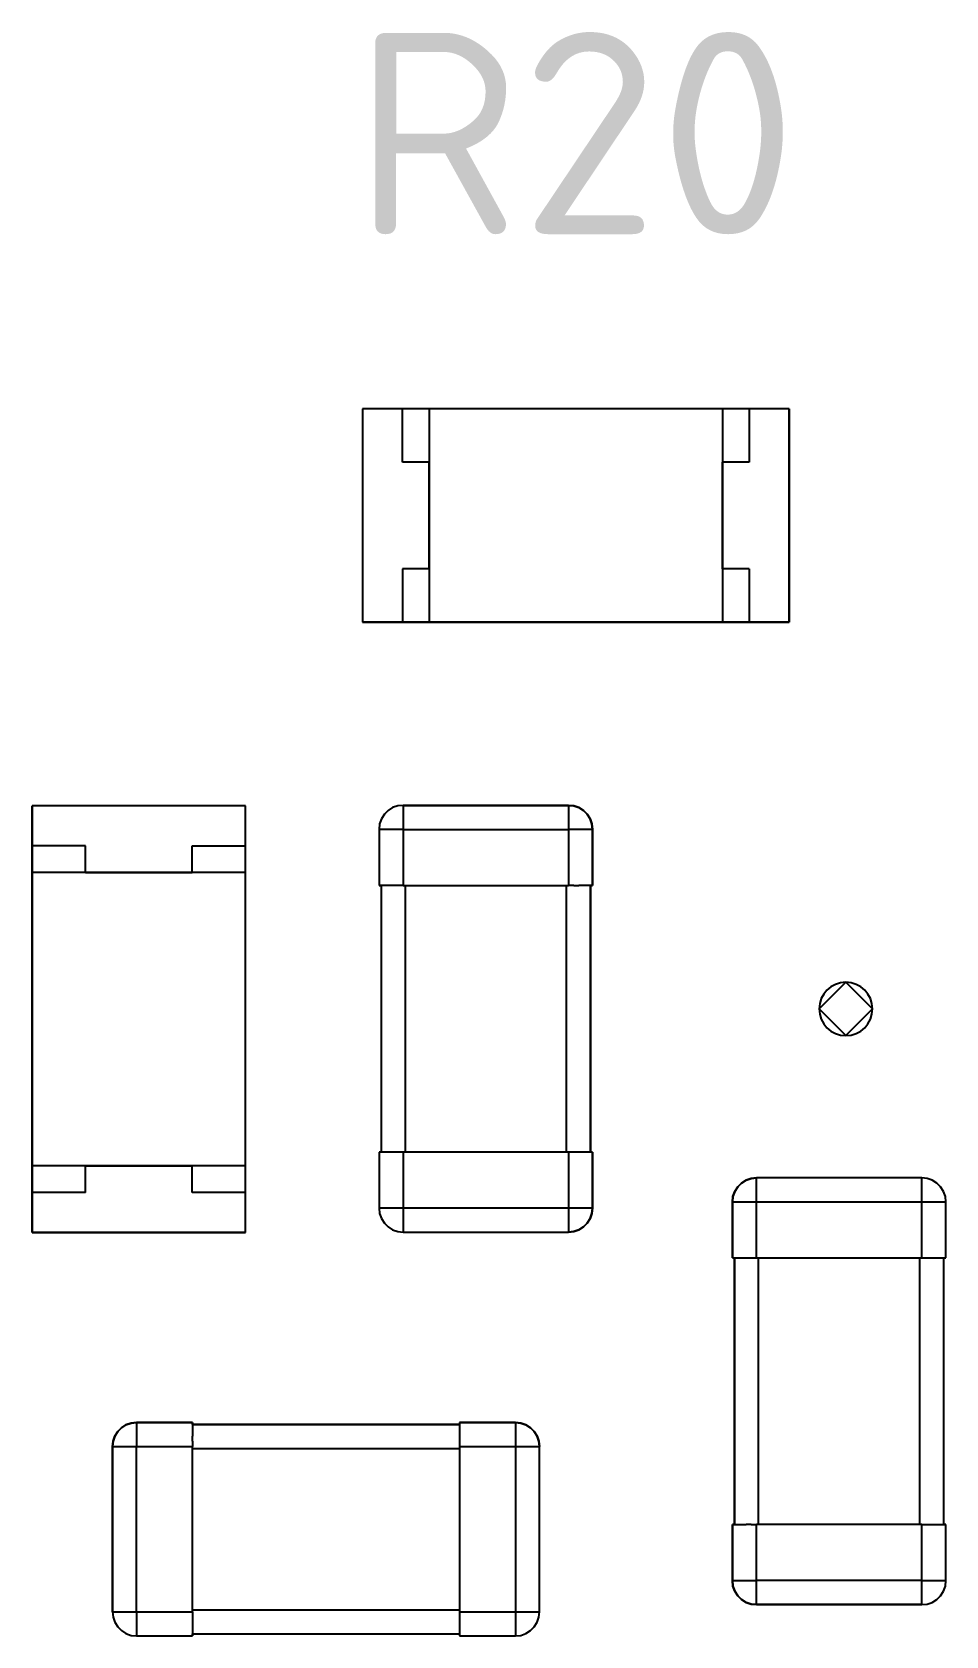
# Model space of a CAD drawing. Header units: inches. Extents: x 5 to 589, y -420 to -5.
# Drawn here: x 414.72 to 421.57, y -118.8 to -106.77 of the extents above; entities that cross this region are included whole.
import ezdxf

# ---------------------------------------------------------------- set-up
doc = ezdxf.new("R2010")
doc.units = ezdxf.units.IN
doc.header["$MEASUREMENT"] = 0
doc.styles.add('ISOCPEUR0', font='isocpeur.ttf', dxfattribs={"height": 2.87999})

msp = doc.modelspace()

# ---------------------------------------------------------------- linework, layer by layer
at = {"color": 7, "true_color": 0xffffff}
for p, q in [((417.5, -109.597), (417.2, -109.597)), ((417.2, -109.597), (417.2, -111.197)), ((417.2, -109.597), (417.2, -111.197)), ((417.5, -109.597), (417.2, -109.597)), ((417.7, -109.597), (417.5, -109.597)), ((420.1, -109.597), (417.5, -109.597)), ((417.5, -109.997), (417.5, -109.597)), ((419.9, -109.597), (417.7, -109.597)), ((419.9, -109.597), (417.7, -109.597)), ((417.7, -109.597), (417.7, -111.197)), ((420.1, -109.597), (419.9, -109.597)), ((419.9, -109.597), (419.9, -111.197)), ((420.4, -109.597), (420.1, -109.597)), ((420.1, -109.597), (420.1, -109.997)), ((420.4, -109.597), (420.1, -109.597)), ((420.4, -111.197), (420.4, -109.597)), ((420.4, -109.597), (420.4, -111.197)), ((417.7, -109.997), (417.5, -109.997)), ((417.7, -110.797), (417.7, -109.997)), ((419.9, -110.797), (419.9, -109.997)), ((420.1, -109.997), (419.9, -109.997)), ((417.7, -110.797), (417.5, -110.797)), ((417.5, -110.797), (417.5, -111.197)), ((420.1, -110.797), (419.9, -110.797)), ((420.1, -110.797), (420.1, -111.197)), ((417.2, -111.197), (417.5, -111.197)), ((417.5, -111.197), (417.2, -111.197)), ((417.5, -111.197), (417.7, -111.197)), ((420.1, -111.197), (417.5, -111.197)), ((417.7, -111.197), (419.9, -111.197)), ((419.9, -111.197), (417.7, -111.197)), ((419.9, -111.197), (420.1, -111.197)), ((420.1, -111.197), (420.4, -111.197)), ((420.4, -111.197), (420.1, -111.197)), ((416.324, -112.573), (414.724, -112.573)), ((414.724, -112.573), (414.724, -112.873)), ((414.724, -112.873), (414.724, -112.573)), ((416.324, -112.573), (414.724, -112.573)), ((416.324, -112.873), (416.324, -112.573)), ((416.324, -112.873), (416.324, -112.573)), ((417.343, -112.671), (417.329, -112.709)), ((417.343, -112.671), (417.329, -112.709)), ((417.365, -112.637), (417.343, -112.671)), ((417.365, -112.637), (417.343, -112.671)), ((417.393, -112.609), (417.365, -112.637)), ((417.393, -112.609), (417.365, -112.637)), ((417.427, -112.587), (417.393, -112.609)), ((417.427, -112.587), (417.393, -112.609)), ((417.465, -112.575), (417.427, -112.587)), ((417.465, -112.575), (417.427, -112.587)), ((417.505, -112.571), (417.465, -112.575)), ((417.505, -112.571), (417.465, -112.575)), ((418.745, -112.571), (417.505, -112.571)), ((417.505, -112.571), (418.745, -112.571)), ((417.505, -112.571), (417.505, -112.575)), ((417.505, -112.575), (417.505, -112.587)), ((417.505, -112.587), (417.505, -112.609)), ((417.505, -112.609), (417.505, -112.637)), ((417.505, -112.637), (417.505, -112.671)), ((417.505, -112.671), (417.505, -112.709)), ((418.785, -112.575), (418.745, -112.571)), ((418.745, -112.571), (418.785, -112.575)), ((418.745, -112.571), (418.745, -112.575)), ((418.745, -112.575), (418.745, -112.587)), ((418.745, -112.587), (418.745, -112.609)), ((418.745, -112.609), (418.745, -112.637)), ((418.745, -112.637), (418.745, -112.671)), ((418.745, -112.671), (418.745, -112.709)), ((418.823, -112.587), (418.785, -112.575)), ((418.785, -112.575), (418.823, -112.587)), ((418.857, -112.609), (418.823, -112.587)), ((418.823, -112.587), (418.857, -112.609)), ((418.885, -112.637), (418.857, -112.609)), ((418.857, -112.609), (418.885, -112.637)), ((418.907, -112.671), (418.885, -112.637)), ((418.885, -112.637), (418.907, -112.671)), ((418.921, -112.709), (418.907, -112.671)), ((418.907, -112.671), (418.921, -112.709)), ((417.329, -112.709), (417.325, -112.751)), ((417.329, -112.709), (417.325, -112.751)), ((417.325, -112.751), (417.325, -113.171)), ((417.325, -112.751), (417.325, -113.171)), ((417.329, -112.751), (417.325, -112.751)), ((417.343, -112.751), (417.329, -112.751)), ((417.365, -112.751), (417.343, -112.751)), ((417.393, -112.751), (417.365, -112.751)), ((417.427, -112.751), (417.393, -112.751)), ((417.465, -112.751), (417.427, -112.751)), ((417.505, -112.751), (417.465, -112.751)), ((417.505, -112.709), (417.505, -112.751)), ((417.505, -112.751), (417.505, -113.171)), ((417.505, -112.751), (418.745, -112.751)), ((418.745, -112.709), (418.745, -112.751)), ((418.785, -112.751), (418.745, -112.751)), ((418.745, -112.751), (418.745, -113.171)), ((418.823, -112.751), (418.785, -112.751)), ((418.857, -112.751), (418.823, -112.751)), ((418.885, -112.751), (418.857, -112.751)), ((418.907, -112.751), (418.885, -112.751)), ((418.921, -112.751), (418.907, -112.751)), ((418.925, -112.751), (418.921, -112.709)), ((418.921, -112.709), (418.925, -112.751)), ((418.925, -112.751), (418.921, -112.751)), ((418.925, -113.171), (418.925, -112.751)), ((418.925, -112.751), (418.925, -113.171)), ((414.724, -112.873), (414.724, -113.073)), ((414.724, -115.473), (414.724, -112.873)), ((415.124, -112.873), (414.724, -112.873)), ((415.124, -113.073), (415.124, -112.873)), ((415.924, -112.873), (416.324, -112.873)), ((415.924, -113.073), (415.924, -112.873)), ((416.324, -113.073), (416.324, -112.873)), ((416.324, -115.473), (416.324, -112.873)), ((414.724, -113.073), (414.724, -115.273)), ((414.724, -115.273), (414.724, -113.073)), ((416.324, -113.073), (414.724, -113.073)), ((415.124, -113.073), (415.924, -113.073)), ((416.324, -115.273), (416.324, -113.073)), ((416.324, -115.273), (416.324, -113.073)), ((417.325, -113.171), (417.341, -113.171)), ((417.329, -113.171), (417.325, -113.171)), ((417.343, -113.171), (417.329, -113.171)), ((417.341, -113.171), (417.341, -115.171)), ((417.341, -113.171), (417.341, -115.171)), ((417.365, -113.171), (417.343, -113.171)), ((417.393, -113.171), (417.365, -113.171)), ((417.427, -113.171), (417.393, -113.171)), ((417.465, -113.171), (417.427, -113.171)), ((417.505, -113.171), (417.465, -113.171)), ((417.505, -113.171), (418.745, -113.171)), ((417.521, -113.171), (417.521, -115.171)), ((418.729, -113.171), (418.729, -115.171)), ((418.785, -113.171), (418.745, -113.171)), ((418.785, -113.171), (418.823, -113.171)), ((418.857, -113.171), (418.823, -113.171)), ((418.885, -113.171), (418.857, -113.171)), ((418.907, -113.171), (418.885, -113.171)), ((418.921, -113.171), (418.907, -113.171)), ((418.909, -115.171), (418.909, -113.171)), ((418.909, -113.171), (418.925, -113.171)), ((418.909, -113.171), (418.909, -115.171)), ((418.925, -113.171), (418.921, -113.171)), ((417.341, -115.171), (417.325, -115.171)), ((417.325, -115.171), (417.325, -115.591)), ((417.325, -115.171), (417.325, -115.591)), ((417.329, -115.171), (417.325, -115.171)), ((417.343, -115.171), (417.329, -115.171)), ((417.365, -115.171), (417.343, -115.171)), ((417.393, -115.171), (417.365, -115.171)), ((417.427, -115.171), (417.393, -115.171)), ((417.465, -115.171), (417.427, -115.171)), ((417.505, -115.171), (417.465, -115.171)), ((418.745, -115.171), (417.505, -115.171)), ((417.505, -115.171), (417.505, -115.591)), ((418.785, -115.171), (418.745, -115.171)), ((418.745, -115.171), (418.745, -115.591)), ((418.823, -115.171), (418.785, -115.171)), ((418.857, -115.171), (418.823, -115.171)), ((418.885, -115.171), (418.857, -115.171)), ((418.907, -115.171), (418.885, -115.171)), ((418.921, -115.171), (418.907, -115.171)), ((418.925, -115.171), (418.909, -115.171)), ((418.925, -115.171), (418.921, -115.171)), ((418.925, -115.591), (418.925, -115.171)), ((418.925, -115.171), (418.925, -115.591)), ((414.724, -115.273), (414.724, -115.473)), ((416.324, -115.273), (414.724, -115.273)), ((415.124, -115.473), (415.124, -115.273)), ((415.124, -115.273), (415.924, -115.273)), ((415.924, -115.473), (415.924, -115.273)), ((416.324, -115.473), (416.324, -115.273)), ((420.014, -115.431), (419.992, -115.465)), ((419.992, -115.465), (420.014, -115.431)), ((420.042, -115.403), (420.014, -115.431)), ((420.014, -115.431), (420.042, -115.403)), ((420.076, -115.381), (420.042, -115.403)), ((420.042, -115.403), (420.076, -115.381)), ((420.114, -115.369), (420.076, -115.381)), ((420.076, -115.381), (420.114, -115.369)), ((420.154, -115.363), (420.114, -115.369)), ((420.114, -115.369), (420.154, -115.363)), ((421.394, -115.363), (420.154, -115.363)), ((421.394, -115.363), (420.154, -115.363)), ((420.154, -115.369), (420.154, -115.363)), ((420.154, -115.381), (420.154, -115.369)), ((420.154, -115.403), (420.154, -115.381)), ((420.154, -115.431), (420.154, -115.403)), ((420.154, -115.465), (420.154, -115.431)), ((421.434, -115.369), (421.394, -115.363)), ((421.434, -115.369), (421.394, -115.363)), ((421.394, -115.369), (421.394, -115.363)), ((421.394, -115.381), (421.394, -115.369)), ((421.394, -115.403), (421.394, -115.381)), ((421.394, -115.431), (421.394, -115.403)), ((421.394, -115.465), (421.394, -115.431)), ((421.472, -115.381), (421.434, -115.369)), ((421.472, -115.381), (421.434, -115.369)), ((421.506, -115.403), (421.472, -115.381)), ((421.506, -115.403), (421.472, -115.381)), ((421.534, -115.431), (421.506, -115.403)), ((421.534, -115.431), (421.506, -115.403)), ((421.556, -115.465), (421.534, -115.431)), ((421.556, -115.465), (421.534, -115.431)), ((414.724, -115.473), (414.724, -115.773)), ((415.124, -115.473), (414.724, -115.473)), ((414.724, -115.773), (414.724, -115.473)), ((416.324, -115.473), (415.924, -115.473)), ((416.324, -115.773), (416.324, -115.473)), ((416.324, -115.773), (416.324, -115.473)), ((419.978, -115.503), (419.974, -115.543)), ((419.974, -115.543), (419.978, -115.503)), ((419.974, -115.543), (419.974, -115.963)), ((419.974, -115.963), (419.974, -115.543)), ((419.974, -115.543), (419.978, -115.543)), ((419.992, -115.465), (419.978, -115.503)), ((419.978, -115.503), (419.992, -115.465)), ((419.978, -115.543), (419.992, -115.543)), ((419.992, -115.543), (420.014, -115.543)), ((420.014, -115.543), (420.042, -115.543)), ((420.042, -115.543), (420.076, -115.543)), ((420.076, -115.543), (420.114, -115.543)), ((420.114, -115.543), (420.154, -115.543)), ((420.154, -115.503), (420.154, -115.465)), ((420.154, -115.543), (420.154, -115.503)), ((420.154, -115.963), (420.154, -115.543)), ((420.154, -115.543), (421.394, -115.543)), ((421.394, -115.503), (421.394, -115.465)), ((421.394, -115.543), (421.394, -115.503)), ((421.394, -115.963), (421.394, -115.543)), ((421.394, -115.543), (421.434, -115.543)), ((421.434, -115.543), (421.472, -115.543)), ((421.472, -115.543), (421.506, -115.543)), ((421.506, -115.543), (421.534, -115.543)), ((421.534, -115.543), (421.556, -115.543)), ((421.57, -115.503), (421.556, -115.465)), ((421.57, -115.503), (421.556, -115.465)), ((421.556, -115.543), (421.57, -115.543)), ((421.574, -115.543), (421.57, -115.503)), ((421.574, -115.543), (421.57, -115.503)), ((421.57, -115.543), (421.574, -115.543)), ((421.574, -115.963), (421.574, -115.543)), ((421.574, -115.963), (421.574, -115.543)), ((417.325, -115.591), (417.329, -115.631)), ((417.325, -115.591), (417.329, -115.631)), ((417.329, -115.591), (417.325, -115.591)), ((417.343, -115.591), (417.329, -115.591)), ((417.329, -115.631), (417.343, -115.669)), ((417.329, -115.631), (417.343, -115.669)), ((417.365, -115.591), (417.343, -115.591)), ((417.343, -115.669), (417.365, -115.703)), ((417.343, -115.669), (417.365, -115.703)), ((417.393, -115.591), (417.365, -115.591)), ((417.427, -115.591), (417.393, -115.591)), ((417.465, -115.591), (417.427, -115.591)), ((417.505, -115.591), (417.465, -115.591)), ((417.505, -115.591), (417.505, -115.631)), ((418.745, -115.591), (417.505, -115.591)), ((417.505, -115.631), (417.505, -115.669)), ((417.505, -115.669), (417.505, -115.703)), ((418.745, -115.591), (418.745, -115.631)), ((418.785, -115.591), (418.745, -115.591)), ((418.745, -115.631), (418.745, -115.669)), ((418.745, -115.669), (418.745, -115.703)), ((418.823, -115.591), (418.785, -115.591)), ((418.857, -115.591), (418.823, -115.591)), ((418.885, -115.591), (418.857, -115.591)), ((418.907, -115.591), (418.885, -115.591)), ((418.885, -115.703), (418.907, -115.669)), ((418.907, -115.669), (418.885, -115.703)), ((418.921, -115.591), (418.907, -115.591)), ((418.907, -115.669), (418.921, -115.631)), ((418.921, -115.631), (418.907, -115.669)), ((418.921, -115.631), (418.925, -115.591)), ((418.925, -115.591), (418.921, -115.631)), ((418.925, -115.591), (418.921, -115.591)), ((414.724, -115.773), (416.324, -115.773)), ((416.324, -115.773), (414.724, -115.773)), ((417.365, -115.703), (417.393, -115.731)), ((417.365, -115.703), (417.393, -115.731)), ((417.393, -115.731), (417.427, -115.753)), ((417.393, -115.731), (417.427, -115.753)), ((417.427, -115.753), (417.465, -115.765)), ((417.427, -115.753), (417.465, -115.765)), ((417.465, -115.765), (417.505, -115.771)), ((417.465, -115.765), (417.505, -115.771)), ((417.505, -115.703), (417.505, -115.731)), ((417.505, -115.731), (417.505, -115.753)), ((417.505, -115.753), (417.505, -115.765)), ((417.505, -115.765), (417.505, -115.771)), ((417.505, -115.771), (418.745, -115.771)), ((417.505, -115.771), (418.745, -115.771)), ((418.745, -115.703), (418.745, -115.731)), ((418.745, -115.731), (418.745, -115.753)), ((418.745, -115.753), (418.745, -115.765)), ((418.745, -115.771), (418.785, -115.765)), ((418.785, -115.765), (418.745, -115.771)), ((418.745, -115.765), (418.745, -115.771)), ((418.785, -115.765), (418.823, -115.753)), ((418.823, -115.753), (418.785, -115.765)), ((418.823, -115.753), (418.857, -115.731)), ((418.857, -115.731), (418.823, -115.753)), ((418.857, -115.731), (418.885, -115.703)), ((418.885, -115.703), (418.857, -115.731)), ((419.974, -115.963), (419.99, -115.963)), ((419.974, -115.963), (419.978, -115.963)), ((419.978, -115.963), (419.992, -115.963)), ((419.99, -115.963), (419.99, -117.963)), ((419.99, -117.963), (419.99, -115.963)), ((419.992, -115.963), (420.014, -115.963)), ((420.014, -115.963), (420.042, -115.963)), ((420.042, -115.963), (420.076, -115.963)), ((420.076, -115.963), (420.114, -115.963)), ((420.114, -115.963), (420.154, -115.963)), ((420.154, -115.963), (421.394, -115.963)), ((420.17, -117.963), (420.17, -115.963)), ((421.378, -117.963), (421.378, -115.963)), ((421.394, -115.963), (421.434, -115.963)), ((421.434, -115.963), (421.472, -115.963)), ((421.472, -115.963), (421.506, -115.963)), ((421.506, -115.963), (421.534, -115.963)), ((421.534, -115.963), (421.556, -115.963)), ((421.556, -115.963), (421.57, -115.963)), ((421.558, -117.963), (421.558, -115.963)), ((421.558, -115.963), (421.574, -115.963)), ((421.558, -117.963), (421.558, -115.963)), ((421.57, -115.963), (421.574, -115.963)), ((415.394, -117.238), (415.366, -117.266)), ((415.366, -117.266), (415.394, -117.238)), ((415.428, -117.216), (415.394, -117.238)), ((415.394, -117.238), (415.428, -117.216)), ((415.466, -117.202), (415.428, -117.216)), ((415.428, -117.216), (415.466, -117.202)), ((415.508, -117.198), (415.466, -117.202)), ((415.466, -117.202), (415.508, -117.198)), ((415.928, -117.198), (415.508, -117.198)), ((415.508, -117.198), (415.928, -117.198)), ((415.508, -117.198), (415.508, -117.202)), ((415.508, -117.202), (415.508, -117.216)), ((415.508, -117.216), (415.508, -117.238)), ((415.508, -117.238), (415.508, -117.266)), ((415.928, -117.214), (415.928, -117.198)), ((415.928, -117.198), (415.928, -117.202)), ((415.928, -117.202), (415.928, -117.216)), ((417.928, -117.214), (415.928, -117.214)), ((415.928, -117.214), (417.928, -117.214)), ((415.928, -117.216), (415.928, -117.238)), ((415.928, -117.238), (415.928, -117.266)), ((418.348, -117.198), (417.928, -117.198)), ((417.928, -117.198), (417.928, -117.214)), ((417.928, -117.198), (418.348, -117.198)), ((417.928, -117.198), (417.928, -117.202)), ((417.928, -117.202), (417.928, -117.216)), ((417.928, -117.216), (417.928, -117.238)), ((417.928, -117.238), (417.928, -117.266)), ((418.388, -117.202), (418.348, -117.198)), ((418.348, -117.198), (418.388, -117.202)), ((418.348, -117.198), (418.348, -117.202)), ((418.348, -117.202), (418.348, -117.216)), ((418.348, -117.216), (418.348, -117.238)), ((418.348, -117.238), (418.348, -117.266)), ((418.426, -117.216), (418.388, -117.202)), ((418.388, -117.202), (418.426, -117.216)), ((418.46, -117.238), (418.426, -117.216)), ((418.426, -117.216), (418.46, -117.238)), ((418.488, -117.266), (418.46, -117.238)), ((418.46, -117.238), (418.488, -117.266)), ((415.332, -117.338), (415.328, -117.378)), ((415.328, -117.378), (415.332, -117.338)), ((415.344, -117.3), (415.332, -117.338)), ((415.332, -117.338), (415.344, -117.3)), ((415.366, -117.266), (415.344, -117.3)), ((415.344, -117.3), (415.366, -117.266)), ((415.508, -117.266), (415.508, -117.3)), ((415.508, -117.3), (415.508, -117.338)), ((415.508, -117.338), (415.508, -117.378)), ((415.928, -117.266), (415.928, -117.3)), ((415.928, -117.338), (415.928, -117.3)), ((415.928, -117.338), (415.928, -117.378)), ((417.928, -117.266), (417.928, -117.3)), ((417.928, -117.3), (417.928, -117.338)), ((417.928, -117.338), (417.928, -117.378)), ((418.348, -117.266), (418.348, -117.3)), ((418.348, -117.3), (418.348, -117.338)), ((418.348, -117.338), (418.348, -117.378)), ((418.51, -117.3), (418.488, -117.266)), ((418.488, -117.266), (418.51, -117.3)), ((418.522, -117.338), (418.51, -117.3)), ((418.51, -117.3), (418.522, -117.338)), ((418.528, -117.378), (418.522, -117.338)), ((418.522, -117.338), (418.528, -117.378)), ((415.328, -117.378), (415.328, -118.618)), ((415.328, -118.618), (415.328, -117.378)), ((415.328, -117.378), (415.332, -117.378)), ((415.332, -117.378), (415.344, -117.378)), ((415.344, -117.378), (415.366, -117.378)), ((415.366, -117.378), (415.394, -117.378)), ((415.394, -117.378), (415.428, -117.378)), ((415.428, -117.378), (415.466, -117.378)), ((415.466, -117.378), (415.508, -117.378)), ((415.508, -117.378), (415.928, -117.378)), ((415.508, -118.618), (415.508, -117.378)), ((415.928, -118.618), (415.928, -117.378)), ((415.928, -117.394), (417.928, -117.394)), ((417.928, -117.378), (417.928, -118.618)), ((417.928, -117.378), (418.348, -117.378)), ((418.348, -117.378), (418.388, -117.378)), ((418.348, -117.378), (418.348, -118.618)), ((418.388, -117.378), (418.426, -117.378)), ((418.426, -117.378), (418.46, -117.378)), ((418.46, -117.378), (418.488, -117.378)), ((418.488, -117.378), (418.51, -117.378)), ((418.51, -117.378), (418.522, -117.378)), ((418.522, -117.378), (418.528, -117.378)), ((418.528, -118.618), (418.528, -117.378)), ((418.528, -118.618), (418.528, -117.378)), ((419.99, -117.963), (419.974, -117.963)), ((419.974, -117.963), (419.974, -118.383)), ((419.974, -117.963), (419.978, -117.963)), ((419.974, -118.383), (419.974, -117.963)), ((419.978, -117.963), (419.992, -117.963)), ((419.992, -117.963), (420.014, -117.963)), ((420.014, -117.963), (420.042, -117.963)), ((420.042, -117.963), (420.076, -117.963)), ((420.114, -117.963), (420.076, -117.963)), ((420.114, -117.963), (420.154, -117.963)), ((421.394, -117.963), (420.154, -117.963)), ((420.154, -118.383), (420.154, -117.963)), ((421.394, -117.963), (421.434, -117.963)), ((421.394, -118.383), (421.394, -117.963)), ((421.434, -117.963), (421.472, -117.963)), ((421.472, -117.963), (421.506, -117.963)), ((421.506, -117.963), (421.534, -117.963)), ((421.534, -117.963), (421.556, -117.963)), ((421.556, -117.963), (421.57, -117.963)), ((421.574, -117.963), (421.558, -117.963)), ((421.57, -117.963), (421.574, -117.963)), ((421.574, -118.383), (421.574, -117.963)), ((421.574, -118.383), (421.574, -117.963)), ((419.974, -118.383), (419.978, -118.425)), ((419.978, -118.425), (419.974, -118.383)), ((419.974, -118.383), (419.978, -118.383)), ((419.978, -118.383), (419.992, -118.383)), ((419.978, -118.425), (419.992, -118.463)), ((419.992, -118.463), (419.978, -118.425)), ((419.992, -118.383), (420.014, -118.383)), ((420.014, -118.383), (420.042, -118.383)), ((420.042, -118.383), (420.076, -118.383)), ((420.076, -118.383), (420.114, -118.383)), ((420.114, -118.383), (420.154, -118.383)), ((420.154, -118.425), (420.154, -118.383)), ((421.394, -118.383), (420.154, -118.383)), ((420.154, -118.463), (420.154, -118.425)), ((421.394, -118.383), (421.434, -118.383)), ((421.394, -118.425), (421.394, -118.383)), ((421.394, -118.463), (421.394, -118.425)), ((421.434, -118.383), (421.472, -118.383)), ((421.472, -118.383), (421.506, -118.383)), ((421.506, -118.383), (421.534, -118.383)), ((421.534, -118.383), (421.556, -118.383)), ((421.556, -118.383), (421.57, -118.383)), ((421.556, -118.463), (421.57, -118.425)), ((421.556, -118.463), (421.57, -118.425)), ((421.57, -118.425), (421.574, -118.383)), ((421.57, -118.425), (421.574, -118.383)), ((421.57, -118.383), (421.574, -118.383)), ((419.992, -118.463), (420.014, -118.497)), ((420.014, -118.497), (419.992, -118.463)), ((420.014, -118.497), (420.042, -118.525)), ((420.042, -118.525), (420.014, -118.497)), ((420.042, -118.525), (420.076, -118.547)), ((420.076, -118.547), (420.042, -118.525)), ((420.076, -118.547), (420.114, -118.559)), ((420.114, -118.559), (420.076, -118.547)), ((420.114, -118.559), (420.154, -118.563)), ((420.154, -118.563), (420.114, -118.559)), ((420.154, -118.497), (420.154, -118.463)), ((420.154, -118.525), (420.154, -118.497)), ((420.154, -118.547), (420.154, -118.525)), ((420.154, -118.559), (420.154, -118.547)), ((420.154, -118.563), (420.154, -118.559)), ((420.154, -118.563), (421.394, -118.563)), ((421.394, -118.563), (420.154, -118.563)), ((421.394, -118.497), (421.394, -118.463)), ((421.394, -118.525), (421.394, -118.497)), ((421.394, -118.547), (421.394, -118.525)), ((421.394, -118.559), (421.394, -118.547)), ((421.394, -118.563), (421.434, -118.559)), ((421.394, -118.563), (421.434, -118.559)), ((421.394, -118.563), (421.394, -118.559)), ((421.434, -118.559), (421.472, -118.547)), ((421.434, -118.559), (421.472, -118.547)), ((421.472, -118.547), (421.506, -118.525)), ((421.472, -118.547), (421.506, -118.525)), ((421.506, -118.525), (421.534, -118.497)), ((421.506, -118.525), (421.534, -118.497)), ((421.534, -118.497), (421.556, -118.463)), ((421.534, -118.497), (421.556, -118.463)), ((415.328, -118.618), (415.332, -118.658)), ((415.328, -118.618), (415.332, -118.658)), ((415.328, -118.618), (415.332, -118.618)), ((415.332, -118.618), (415.344, -118.618)), ((415.332, -118.658), (415.344, -118.696)), ((415.332, -118.658), (415.344, -118.696)), ((415.344, -118.618), (415.366, -118.618)), ((415.366, -118.618), (415.394, -118.618)), ((415.394, -118.618), (415.428, -118.618)), ((415.428, -118.618), (415.466, -118.618)), ((415.466, -118.618), (415.508, -118.618)), ((415.508, -118.618), (415.928, -118.618)), ((415.508, -118.618), (415.508, -118.658)), ((415.508, -118.658), (415.508, -118.696)), ((415.928, -118.602), (417.928, -118.602)), ((415.928, -118.618), (415.928, -118.658)), ((415.928, -118.658), (415.928, -118.696)), ((417.928, -118.618), (417.928, -118.658)), ((417.928, -118.618), (418.348, -118.618)), ((417.928, -118.658), (417.928, -118.696)), ((418.348, -118.618), (418.388, -118.618)), ((418.348, -118.618), (418.348, -118.658)), ((418.348, -118.658), (418.348, -118.696)), ((418.388, -118.618), (418.426, -118.618)), ((418.426, -118.618), (418.46, -118.618)), ((418.46, -118.618), (418.488, -118.618)), ((418.488, -118.618), (418.51, -118.618)), ((418.51, -118.618), (418.522, -118.618)), ((418.51, -118.696), (418.522, -118.658)), ((418.51, -118.696), (418.522, -118.658)), ((418.522, -118.658), (418.528, -118.618)), ((418.522, -118.658), (418.528, -118.618)), ((418.522, -118.618), (418.528, -118.618)), ((415.344, -118.696), (415.366, -118.73)), ((415.344, -118.696), (415.366, -118.73)), ((415.366, -118.73), (415.394, -118.758)), ((415.366, -118.73), (415.394, -118.758)), ((415.394, -118.758), (415.428, -118.78)), ((415.394, -118.758), (415.428, -118.78)), ((415.428, -118.78), (415.466, -118.794)), ((415.428, -118.78), (415.466, -118.794)), ((415.466, -118.794), (415.508, -118.798)), ((415.466, -118.794), (415.508, -118.798)), ((415.508, -118.696), (415.508, -118.73)), ((415.508, -118.73), (415.508, -118.758)), ((415.508, -118.758), (415.508, -118.78)), ((415.508, -118.78), (415.508, -118.794)), ((415.508, -118.794), (415.508, -118.798)), ((415.508, -118.798), (415.928, -118.798)), ((415.508, -118.798), (415.928, -118.798)), ((415.928, -118.696), (415.928, -118.73)), ((415.928, -118.73), (415.928, -118.758)), ((415.928, -118.758), (415.928, -118.78)), ((415.928, -118.78), (415.928, -118.794)), ((415.928, -118.798), (415.928, -118.782)), ((415.928, -118.782), (417.928, -118.782)), ((415.928, -118.782), (417.928, -118.782)), ((415.928, -118.794), (415.928, -118.798)), ((417.928, -118.696), (417.928, -118.73)), ((417.928, -118.73), (417.928, -118.758)), ((417.928, -118.758), (417.928, -118.78)), ((417.928, -118.78), (417.928, -118.794)), ((417.928, -118.782), (417.928, -118.798)), ((417.928, -118.794), (417.928, -118.798)), ((417.928, -118.798), (418.348, -118.798)), ((417.928, -118.798), (418.348, -118.798)), ((418.348, -118.696), (418.348, -118.73)), ((418.348, -118.73), (418.348, -118.758)), ((418.348, -118.758), (418.348, -118.78)), ((418.348, -118.78), (418.348, -118.794)), ((418.348, -118.798), (418.388, -118.794)), ((418.348, -118.798), (418.388, -118.794)), ((418.348, -118.794), (418.348, -118.798)), ((418.388, -118.794), (418.426, -118.78)), ((418.388, -118.794), (418.426, -118.78)), ((418.426, -118.78), (418.46, -118.758)), ((418.426, -118.78), (418.46, -118.758)), ((418.46, -118.758), (418.488, -118.73)), ((418.46, -118.758), (418.488, -118.73)), ((418.488, -118.73), (418.51, -118.696)), ((418.488, -118.73), (418.51, -118.696))]:
    msp.add_line(p, q, dxfattribs=at)
at = {"color": 18, "true_color": 0x000000}
for p, q in [((417.5, -109.597), (417.2, -109.597)), ((417.2, -109.597), (417.2, -111.197)), ((417.2, -109.597), (417.2, -111.197)), ((417.5, -109.597), (417.2, -109.597)), ((417.7, -109.597), (417.5, -109.597)), ((420.1, -109.597), (417.5, -109.597)), ((417.5, -109.997), (417.5, -109.597)), ((419.9, -109.597), (417.7, -109.597)), ((419.9, -109.597), (417.7, -109.597)), ((417.7, -109.597), (417.7, -111.197)), ((420.1, -109.597), (419.9, -109.597)), ((419.9, -109.597), (419.9, -111.197)), ((420.4, -109.597), (420.1, -109.597)), ((420.1, -109.597), (420.1, -109.997)), ((420.4, -109.597), (420.1, -109.597)), ((420.4, -111.197), (420.4, -109.597)), ((420.4, -109.597), (420.4, -111.197)), ((417.7, -109.997), (417.5, -109.997)), ((417.7, -110.797), (417.7, -109.997)), ((419.9, -110.797), (419.9, -109.997)), ((420.1, -109.997), (419.9, -109.997)), ((417.7, -110.797), (417.5, -110.797)), ((417.5, -110.797), (417.5, -111.197)), ((420.1, -110.797), (419.9, -110.797)), ((420.1, -110.797), (420.1, -111.197)), ((417.2, -111.197), (417.5, -111.197)), ((417.5, -111.197), (417.2, -111.197)), ((417.5, -111.197), (417.7, -111.197)), ((420.1, -111.197), (417.5, -111.197)), ((417.7, -111.197), (419.9, -111.197)), ((419.9, -111.197), (417.7, -111.197)), ((419.9, -111.197), (420.1, -111.197)), ((420.1, -111.197), (420.4, -111.197)), ((420.4, -111.197), (420.1, -111.197)), ((416.324, -112.573), (414.724, -112.573)), ((414.724, -112.573), (414.724, -112.873)), ((414.724, -112.873), (414.724, -112.573)), ((416.324, -112.573), (414.724, -112.573)), ((416.324, -112.873), (416.324, -112.573)), ((416.324, -112.873), (416.324, -112.573)), ((417.343, -112.671), (417.329, -112.709)), ((417.343, -112.671), (417.329, -112.709)), ((417.365, -112.637), (417.343, -112.671)), ((417.365, -112.637), (417.343, -112.671)), ((417.393, -112.609), (417.365, -112.637)), ((417.393, -112.609), (417.365, -112.637)), ((417.427, -112.587), (417.393, -112.609)), ((417.427, -112.587), (417.393, -112.609)), ((417.465, -112.575), (417.427, -112.587)), ((417.465, -112.575), (417.427, -112.587)), ((417.505, -112.571), (417.465, -112.575)), ((417.505, -112.571), (417.465, -112.575)), ((418.745, -112.571), (417.505, -112.571)), ((417.505, -112.571), (418.745, -112.571)), ((417.505, -112.571), (417.505, -112.575)), ((417.505, -112.575), (417.505, -112.587)), ((417.505, -112.587), (417.505, -112.609)), ((417.505, -112.609), (417.505, -112.637)), ((417.505, -112.637), (417.505, -112.671)), ((417.505, -112.671), (417.505, -112.709)), ((418.785, -112.575), (418.745, -112.571)), ((418.745, -112.571), (418.785, -112.575)), ((418.745, -112.571), (418.745, -112.575)), ((418.745, -112.575), (418.745, -112.587)), ((418.745, -112.587), (418.745, -112.609)), ((418.745, -112.609), (418.745, -112.637)), ((418.745, -112.637), (418.745, -112.671)), ((418.745, -112.671), (418.745, -112.709)), ((418.823, -112.587), (418.785, -112.575)), ((418.785, -112.575), (418.823, -112.587)), ((418.857, -112.609), (418.823, -112.587)), ((418.823, -112.587), (418.857, -112.609)), ((418.885, -112.637), (418.857, -112.609)), ((418.857, -112.609), (418.885, -112.637)), ((418.907, -112.671), (418.885, -112.637)), ((418.885, -112.637), (418.907, -112.671)), ((418.921, -112.709), (418.907, -112.671)), ((418.907, -112.671), (418.921, -112.709)), ((417.329, -112.709), (417.325, -112.751)), ((417.329, -112.709), (417.325, -112.751)), ((417.325, -112.751), (417.325, -113.171)), ((417.325, -112.751), (417.325, -113.171)), ((417.329, -112.751), (417.325, -112.751)), ((417.343, -112.751), (417.329, -112.751)), ((417.365, -112.751), (417.343, -112.751)), ((417.393, -112.751), (417.365, -112.751)), ((417.427, -112.751), (417.393, -112.751)), ((417.465, -112.751), (417.427, -112.751)), ((417.505, -112.751), (417.465, -112.751)), ((417.505, -112.709), (417.505, -112.751)), ((417.505, -112.751), (417.505, -113.171)), ((417.505, -112.751), (418.745, -112.751)), ((418.745, -112.709), (418.745, -112.751)), ((418.785, -112.751), (418.745, -112.751)), ((418.745, -112.751), (418.745, -113.171)), ((418.823, -112.751), (418.785, -112.751)), ((418.857, -112.751), (418.823, -112.751)), ((418.885, -112.751), (418.857, -112.751)), ((418.907, -112.751), (418.885, -112.751)), ((418.921, -112.751), (418.907, -112.751)), ((418.925, -112.751), (418.921, -112.709)), ((418.921, -112.709), (418.925, -112.751)), ((418.925, -112.751), (418.921, -112.751)), ((418.925, -113.171), (418.925, -112.751)), ((418.925, -112.751), (418.925, -113.171)), ((414.724, -112.873), (414.724, -113.073)), ((414.724, -115.473), (414.724, -112.873)), ((415.124, -112.873), (414.724, -112.873)), ((415.124, -113.073), (415.124, -112.873)), ((415.924, -112.873), (416.324, -112.873)), ((415.924, -113.073), (415.924, -112.873)), ((416.324, -113.073), (416.324, -112.873)), ((416.324, -115.473), (416.324, -112.873)), ((414.724, -113.073), (414.724, -115.273)), ((414.724, -115.273), (414.724, -113.073)), ((416.324, -113.073), (414.724, -113.073)), ((415.124, -113.073), (415.924, -113.073)), ((416.324, -115.273), (416.324, -113.073)), ((416.324, -115.273), (416.324, -113.073)), ((417.325, -113.171), (417.341, -113.171)), ((417.329, -113.171), (417.325, -113.171)), ((417.343, -113.171), (417.329, -113.171)), ((417.341, -113.171), (417.341, -115.171)), ((417.341, -113.171), (417.341, -115.171)), ((417.365, -113.171), (417.343, -113.171)), ((417.393, -113.171), (417.365, -113.171)), ((417.427, -113.171), (417.393, -113.171)), ((417.465, -113.171), (417.427, -113.171)), ((417.505, -113.171), (417.465, -113.171)), ((417.505, -113.171), (418.745, -113.171)), ((417.521, -113.171), (417.521, -115.171)), ((418.729, -113.171), (418.729, -115.171)), ((418.785, -113.171), (418.745, -113.171)), ((418.785, -113.171), (418.823, -113.171)), ((418.857, -113.171), (418.823, -113.171)), ((418.885, -113.171), (418.857, -113.171)), ((418.907, -113.171), (418.885, -113.171)), ((418.921, -113.171), (418.907, -113.171)), ((418.909, -115.171), (418.909, -113.171)), ((418.909, -113.171), (418.925, -113.171)), ((418.909, -113.171), (418.909, -115.171)), ((418.925, -113.171), (418.921, -113.171)), ((420.624, -114.097), (420.824, -113.897)), ((420.824, -113.897), (421.024, -114.097)), ((420.824, -114.297), (420.624, -114.097)), ((421.024, -114.097), (420.824, -114.297)), ((417.341, -115.171), (417.325, -115.171)), ((417.325, -115.171), (417.325, -115.591)), ((417.325, -115.171), (417.325, -115.591)), ((417.329, -115.171), (417.325, -115.171)), ((417.343, -115.171), (417.329, -115.171)), ((417.365, -115.171), (417.343, -115.171)), ((417.393, -115.171), (417.365, -115.171)), ((417.427, -115.171), (417.393, -115.171)), ((417.465, -115.171), (417.427, -115.171)), ((417.505, -115.171), (417.465, -115.171)), ((418.745, -115.171), (417.505, -115.171)), ((417.505, -115.171), (417.505, -115.591)), ((418.785, -115.171), (418.745, -115.171)), ((418.745, -115.171), (418.745, -115.591)), ((418.823, -115.171), (418.785, -115.171)), ((418.857, -115.171), (418.823, -115.171)), ((418.885, -115.171), (418.857, -115.171)), ((418.907, -115.171), (418.885, -115.171)), ((418.921, -115.171), (418.907, -115.171)), ((418.925, -115.171), (418.909, -115.171)), ((418.925, -115.171), (418.921, -115.171)), ((418.925, -115.591), (418.925, -115.171)), ((418.925, -115.171), (418.925, -115.591)), ((414.724, -115.273), (414.724, -115.473)), ((416.324, -115.273), (414.724, -115.273)), ((415.124, -115.473), (415.124, -115.273)), ((415.124, -115.273), (415.924, -115.273)), ((415.924, -115.473), (415.924, -115.273)), ((416.324, -115.473), (416.324, -115.273)), ((420.014, -115.431), (419.992, -115.465)), ((419.992, -115.465), (420.014, -115.431)), ((420.042, -115.403), (420.014, -115.431)), ((420.014, -115.431), (420.042, -115.403)), ((420.076, -115.381), (420.042, -115.403)), ((420.042, -115.403), (420.076, -115.381)), ((420.114, -115.369), (420.076, -115.381)), ((420.076, -115.381), (420.114, -115.369)), ((420.154, -115.363), (420.114, -115.369)), ((420.114, -115.369), (420.154, -115.363)), ((421.394, -115.363), (420.154, -115.363)), ((421.394, -115.363), (420.154, -115.363)), ((420.154, -115.369), (420.154, -115.363)), ((420.154, -115.381), (420.154, -115.369)), ((420.154, -115.403), (420.154, -115.381)), ((420.154, -115.431), (420.154, -115.403)), ((420.154, -115.465), (420.154, -115.431)), ((421.434, -115.369), (421.394, -115.363)), ((421.434, -115.369), (421.394, -115.363)), ((421.394, -115.369), (421.394, -115.363)), ((421.394, -115.381), (421.394, -115.369)), ((421.394, -115.403), (421.394, -115.381)), ((421.394, -115.431), (421.394, -115.403)), ((421.394, -115.465), (421.394, -115.431)), ((421.472, -115.381), (421.434, -115.369)), ((421.472, -115.381), (421.434, -115.369)), ((421.506, -115.403), (421.472, -115.381)), ((421.506, -115.403), (421.472, -115.381)), ((421.534, -115.431), (421.506, -115.403)), ((421.534, -115.431), (421.506, -115.403)), ((421.556, -115.465), (421.534, -115.431)), ((421.556, -115.465), (421.534, -115.431)), ((414.724, -115.473), (414.724, -115.773)), ((415.124, -115.473), (414.724, -115.473)), ((414.724, -115.773), (414.724, -115.473)), ((416.324, -115.473), (415.924, -115.473)), ((416.324, -115.773), (416.324, -115.473)), ((416.324, -115.773), (416.324, -115.473)), ((419.978, -115.503), (419.974, -115.543)), ((419.974, -115.543), (419.978, -115.503)), ((419.974, -115.543), (419.974, -115.963)), ((419.974, -115.963), (419.974, -115.543)), ((419.974, -115.543), (419.978, -115.543)), ((419.992, -115.465), (419.978, -115.503)), ((419.978, -115.503), (419.992, -115.465)), ((419.978, -115.543), (419.992, -115.543)), ((419.992, -115.543), (420.014, -115.543)), ((420.014, -115.543), (420.042, -115.543)), ((420.042, -115.543), (420.076, -115.543)), ((420.076, -115.543), (420.114, -115.543)), ((420.114, -115.543), (420.154, -115.543)), ((420.154, -115.503), (420.154, -115.465)), ((420.154, -115.543), (420.154, -115.503)), ((420.154, -115.963), (420.154, -115.543)), ((420.154, -115.543), (421.394, -115.543)), ((421.394, -115.503), (421.394, -115.465)), ((421.394, -115.543), (421.394, -115.503)), ((421.394, -115.963), (421.394, -115.543)), ((421.394, -115.543), (421.434, -115.543)), ((421.434, -115.543), (421.472, -115.543)), ((421.472, -115.543), (421.506, -115.543)), ((421.506, -115.543), (421.534, -115.543)), ((421.534, -115.543), (421.556, -115.543)), ((421.57, -115.503), (421.556, -115.465)), ((421.57, -115.503), (421.556, -115.465)), ((421.556, -115.543), (421.57, -115.543)), ((421.574, -115.543), (421.57, -115.503)), ((421.574, -115.543), (421.57, -115.503)), ((421.57, -115.543), (421.574, -115.543)), ((421.574, -115.963), (421.574, -115.543)), ((421.574, -115.963), (421.574, -115.543)), ((417.325, -115.591), (417.329, -115.631)), ((417.325, -115.591), (417.329, -115.631)), ((417.329, -115.591), (417.325, -115.591)), ((417.343, -115.591), (417.329, -115.591)), ((417.329, -115.631), (417.343, -115.669)), ((417.329, -115.631), (417.343, -115.669)), ((417.365, -115.591), (417.343, -115.591)), ((417.343, -115.669), (417.365, -115.703)), ((417.343, -115.669), (417.365, -115.703)), ((417.393, -115.591), (417.365, -115.591)), ((417.427, -115.591), (417.393, -115.591)), ((417.465, -115.591), (417.427, -115.591)), ((417.505, -115.591), (417.465, -115.591)), ((417.505, -115.591), (417.505, -115.631)), ((418.745, -115.591), (417.505, -115.591)), ((417.505, -115.631), (417.505, -115.669)), ((417.505, -115.669), (417.505, -115.703)), ((418.745, -115.591), (418.745, -115.631)), ((418.785, -115.591), (418.745, -115.591)), ((418.745, -115.631), (418.745, -115.669)), ((418.745, -115.669), (418.745, -115.703)), ((418.823, -115.591), (418.785, -115.591)), ((418.857, -115.591), (418.823, -115.591)), ((418.885, -115.591), (418.857, -115.591)), ((418.907, -115.591), (418.885, -115.591)), ((418.885, -115.703), (418.907, -115.669)), ((418.907, -115.669), (418.885, -115.703)), ((418.921, -115.591), (418.907, -115.591)), ((418.907, -115.669), (418.921, -115.631)), ((418.921, -115.631), (418.907, -115.669)), ((418.921, -115.631), (418.925, -115.591)), ((418.925, -115.591), (418.921, -115.631)), ((418.925, -115.591), (418.921, -115.591)), ((414.724, -115.773), (416.324, -115.773)), ((416.324, -115.773), (414.724, -115.773)), ((417.365, -115.703), (417.393, -115.731)), ((417.365, -115.703), (417.393, -115.731)), ((417.393, -115.731), (417.427, -115.753)), ((417.393, -115.731), (417.427, -115.753)), ((417.427, -115.753), (417.465, -115.765)), ((417.427, -115.753), (417.465, -115.765)), ((417.465, -115.765), (417.505, -115.771)), ((417.465, -115.765), (417.505, -115.771)), ((417.505, -115.703), (417.505, -115.731)), ((417.505, -115.731), (417.505, -115.753)), ((417.505, -115.753), (417.505, -115.765)), ((417.505, -115.765), (417.505, -115.771)), ((417.505, -115.771), (418.745, -115.771)), ((417.505, -115.771), (418.745, -115.771)), ((418.745, -115.703), (418.745, -115.731)), ((418.745, -115.731), (418.745, -115.753)), ((418.745, -115.753), (418.745, -115.765)), ((418.745, -115.771), (418.785, -115.765)), ((418.785, -115.765), (418.745, -115.771)), ((418.745, -115.765), (418.745, -115.771)), ((418.785, -115.765), (418.823, -115.753)), ((418.823, -115.753), (418.785, -115.765)), ((418.823, -115.753), (418.857, -115.731)), ((418.857, -115.731), (418.823, -115.753)), ((418.857, -115.731), (418.885, -115.703)), ((418.885, -115.703), (418.857, -115.731)), ((419.974, -115.963), (419.99, -115.963)), ((419.974, -115.963), (419.978, -115.963)), ((419.978, -115.963), (419.992, -115.963)), ((419.99, -115.963), (419.99, -117.963)), ((419.99, -117.963), (419.99, -115.963)), ((419.992, -115.963), (420.014, -115.963)), ((420.014, -115.963), (420.042, -115.963)), ((420.042, -115.963), (420.076, -115.963)), ((420.076, -115.963), (420.114, -115.963)), ((420.114, -115.963), (420.154, -115.963)), ((420.154, -115.963), (421.394, -115.963)), ((420.17, -117.963), (420.17, -115.963)), ((421.378, -117.963), (421.378, -115.963)), ((421.394, -115.963), (421.434, -115.963)), ((421.434, -115.963), (421.472, -115.963)), ((421.472, -115.963), (421.506, -115.963)), ((421.506, -115.963), (421.534, -115.963)), ((421.534, -115.963), (421.556, -115.963)), ((421.556, -115.963), (421.57, -115.963)), ((421.558, -117.963), (421.558, -115.963)), ((421.558, -115.963), (421.574, -115.963)), ((421.558, -117.963), (421.558, -115.963)), ((421.57, -115.963), (421.574, -115.963)), ((415.394, -117.238), (415.366, -117.266)), ((415.366, -117.266), (415.394, -117.238)), ((415.428, -117.216), (415.394, -117.238)), ((415.394, -117.238), (415.428, -117.216)), ((415.466, -117.202), (415.428, -117.216)), ((415.428, -117.216), (415.466, -117.202)), ((415.508, -117.198), (415.466, -117.202)), ((415.466, -117.202), (415.508, -117.198)), ((415.928, -117.198), (415.508, -117.198)), ((415.508, -117.198), (415.928, -117.198)), ((415.508, -117.198), (415.508, -117.202)), ((415.508, -117.202), (415.508, -117.216)), ((415.508, -117.216), (415.508, -117.238)), ((415.508, -117.238), (415.508, -117.266)), ((415.928, -117.214), (415.928, -117.198)), ((415.928, -117.198), (415.928, -117.202)), ((415.928, -117.202), (415.928, -117.216)), ((417.928, -117.214), (415.928, -117.214)), ((415.928, -117.214), (417.928, -117.214)), ((415.928, -117.216), (415.928, -117.238)), ((415.928, -117.238), (415.928, -117.266)), ((418.348, -117.198), (417.928, -117.198)), ((417.928, -117.198), (417.928, -117.214)), ((417.928, -117.198), (418.348, -117.198)), ((417.928, -117.198), (417.928, -117.202)), ((417.928, -117.202), (417.928, -117.216)), ((417.928, -117.216), (417.928, -117.238)), ((417.928, -117.238), (417.928, -117.266)), ((418.388, -117.202), (418.348, -117.198)), ((418.348, -117.198), (418.388, -117.202)), ((418.348, -117.198), (418.348, -117.202)), ((418.348, -117.202), (418.348, -117.216)), ((418.348, -117.216), (418.348, -117.238)), ((418.348, -117.238), (418.348, -117.266)), ((418.426, -117.216), (418.388, -117.202)), ((418.388, -117.202), (418.426, -117.216)), ((418.46, -117.238), (418.426, -117.216)), ((418.426, -117.216), (418.46, -117.238)), ((418.488, -117.266), (418.46, -117.238)), ((418.46, -117.238), (418.488, -117.266)), ((415.332, -117.338), (415.328, -117.378)), ((415.328, -117.378), (415.332, -117.338)), ((415.344, -117.3), (415.332, -117.338)), ((415.332, -117.338), (415.344, -117.3)), ((415.366, -117.266), (415.344, -117.3)), ((415.344, -117.3), (415.366, -117.266)), ((415.508, -117.266), (415.508, -117.3)), ((415.508, -117.3), (415.508, -117.338)), ((415.508, -117.338), (415.508, -117.378)), ((415.928, -117.266), (415.928, -117.3)), ((415.928, -117.338), (415.928, -117.3)), ((415.928, -117.338), (415.928, -117.378)), ((417.928, -117.266), (417.928, -117.3)), ((417.928, -117.3), (417.928, -117.338)), ((417.928, -117.338), (417.928, -117.378)), ((418.348, -117.266), (418.348, -117.3)), ((418.348, -117.3), (418.348, -117.338)), ((418.348, -117.338), (418.348, -117.378)), ((418.51, -117.3), (418.488, -117.266)), ((418.488, -117.266), (418.51, -117.3)), ((418.522, -117.338), (418.51, -117.3)), ((418.51, -117.3), (418.522, -117.338)), ((418.528, -117.378), (418.522, -117.338)), ((418.522, -117.338), (418.528, -117.378)), ((415.328, -117.378), (415.328, -118.618)), ((415.328, -118.618), (415.328, -117.378)), ((415.328, -117.378), (415.332, -117.378)), ((415.332, -117.378), (415.344, -117.378)), ((415.344, -117.378), (415.366, -117.378)), ((415.366, -117.378), (415.394, -117.378)), ((415.394, -117.378), (415.428, -117.378)), ((415.428, -117.378), (415.466, -117.378)), ((415.466, -117.378), (415.508, -117.378)), ((415.508, -117.378), (415.928, -117.378)), ((415.508, -118.618), (415.508, -117.378)), ((415.928, -118.618), (415.928, -117.378)), ((415.928, -117.394), (417.928, -117.394)), ((417.928, -117.378), (417.928, -118.618)), ((417.928, -117.378), (418.348, -117.378)), ((418.348, -117.378), (418.388, -117.378)), ((418.348, -117.378), (418.348, -118.618)), ((418.388, -117.378), (418.426, -117.378)), ((418.426, -117.378), (418.46, -117.378)), ((418.46, -117.378), (418.488, -117.378)), ((418.488, -117.378), (418.51, -117.378)), ((418.51, -117.378), (418.522, -117.378)), ((418.522, -117.378), (418.528, -117.378)), ((418.528, -118.618), (418.528, -117.378)), ((418.528, -118.618), (418.528, -117.378)), ((419.99, -117.963), (419.974, -117.963)), ((419.974, -117.963), (419.974, -118.383)), ((419.974, -117.963), (419.978, -117.963)), ((419.974, -118.383), (419.974, -117.963)), ((419.978, -117.963), (419.992, -117.963)), ((419.992, -117.963), (420.014, -117.963)), ((420.014, -117.963), (420.042, -117.963)), ((420.042, -117.963), (420.076, -117.963)), ((420.114, -117.963), (420.076, -117.963)), ((420.114, -117.963), (420.154, -117.963)), ((421.394, -117.963), (420.154, -117.963)), ((420.154, -118.383), (420.154, -117.963)), ((421.394, -117.963), (421.434, -117.963)), ((421.394, -118.383), (421.394, -117.963)), ((421.434, -117.963), (421.472, -117.963)), ((421.472, -117.963), (421.506, -117.963)), ((421.506, -117.963), (421.534, -117.963)), ((421.534, -117.963), (421.556, -117.963)), ((421.556, -117.963), (421.57, -117.963)), ((421.574, -117.963), (421.558, -117.963)), ((421.57, -117.963), (421.574, -117.963)), ((421.574, -118.383), (421.574, -117.963)), ((421.574, -118.383), (421.574, -117.963)), ((419.974, -118.383), (419.978, -118.425)), ((419.978, -118.425), (419.974, -118.383)), ((419.974, -118.383), (419.978, -118.383)), ((419.978, -118.383), (419.992, -118.383)), ((419.978, -118.425), (419.992, -118.463)), ((419.992, -118.463), (419.978, -118.425)), ((419.992, -118.383), (420.014, -118.383)), ((420.014, -118.383), (420.042, -118.383)), ((420.042, -118.383), (420.076, -118.383)), ((420.076, -118.383), (420.114, -118.383)), ((420.114, -118.383), (420.154, -118.383)), ((420.154, -118.425), (420.154, -118.383)), ((421.394, -118.383), (420.154, -118.383)), ((420.154, -118.463), (420.154, -118.425)), ((421.394, -118.383), (421.434, -118.383)), ((421.394, -118.425), (421.394, -118.383)), ((421.394, -118.463), (421.394, -118.425)), ((421.434, -118.383), (421.472, -118.383)), ((421.472, -118.383), (421.506, -118.383)), ((421.506, -118.383), (421.534, -118.383)), ((421.534, -118.383), (421.556, -118.383)), ((421.556, -118.383), (421.57, -118.383)), ((421.556, -118.463), (421.57, -118.425)), ((421.556, -118.463), (421.57, -118.425)), ((421.57, -118.425), (421.574, -118.383)), ((421.57, -118.425), (421.574, -118.383)), ((421.57, -118.383), (421.574, -118.383)), ((419.992, -118.463), (420.014, -118.497)), ((420.014, -118.497), (419.992, -118.463)), ((420.014, -118.497), (420.042, -118.525)), ((420.042, -118.525), (420.014, -118.497)), ((420.042, -118.525), (420.076, -118.547)), ((420.076, -118.547), (420.042, -118.525)), ((420.076, -118.547), (420.114, -118.559)), ((420.114, -118.559), (420.076, -118.547)), ((420.114, -118.559), (420.154, -118.563)), ((420.154, -118.563), (420.114, -118.559)), ((420.154, -118.497), (420.154, -118.463)), ((420.154, -118.525), (420.154, -118.497)), ((420.154, -118.547), (420.154, -118.525)), ((420.154, -118.559), (420.154, -118.547)), ((420.154, -118.563), (420.154, -118.559)), ((420.154, -118.563), (421.394, -118.563)), ((421.394, -118.563), (420.154, -118.563)), ((421.394, -118.497), (421.394, -118.463)), ((421.394, -118.525), (421.394, -118.497)), ((421.394, -118.547), (421.394, -118.525)), ((421.394, -118.559), (421.394, -118.547)), ((421.394, -118.563), (421.434, -118.559)), ((421.394, -118.563), (421.434, -118.559)), ((421.394, -118.563), (421.394, -118.559)), ((421.434, -118.559), (421.472, -118.547)), ((421.434, -118.559), (421.472, -118.547)), ((421.472, -118.547), (421.506, -118.525)), ((421.472, -118.547), (421.506, -118.525)), ((421.506, -118.525), (421.534, -118.497)), ((421.506, -118.525), (421.534, -118.497)), ((421.534, -118.497), (421.556, -118.463)), ((421.534, -118.497), (421.556, -118.463)), ((415.328, -118.618), (415.332, -118.658)), ((415.328, -118.618), (415.332, -118.658)), ((415.328, -118.618), (415.332, -118.618)), ((415.332, -118.618), (415.344, -118.618)), ((415.332, -118.658), (415.344, -118.696)), ((415.332, -118.658), (415.344, -118.696)), ((415.344, -118.618), (415.366, -118.618)), ((415.366, -118.618), (415.394, -118.618)), ((415.394, -118.618), (415.428, -118.618)), ((415.428, -118.618), (415.466, -118.618)), ((415.466, -118.618), (415.508, -118.618)), ((415.508, -118.618), (415.928, -118.618)), ((415.508, -118.618), (415.508, -118.658)), ((415.508, -118.658), (415.508, -118.696)), ((415.928, -118.602), (417.928, -118.602)), ((415.928, -118.618), (415.928, -118.658)), ((415.928, -118.658), (415.928, -118.696)), ((417.928, -118.618), (417.928, -118.658)), ((417.928, -118.618), (418.348, -118.618)), ((417.928, -118.658), (417.928, -118.696)), ((418.348, -118.618), (418.388, -118.618)), ((418.348, -118.618), (418.348, -118.658)), ((418.348, -118.658), (418.348, -118.696)), ((418.388, -118.618), (418.426, -118.618)), ((418.426, -118.618), (418.46, -118.618)), ((418.46, -118.618), (418.488, -118.618)), ((418.488, -118.618), (418.51, -118.618)), ((418.51, -118.618), (418.522, -118.618)), ((418.51, -118.696), (418.522, -118.658)), ((418.51, -118.696), (418.522, -118.658)), ((418.522, -118.658), (418.528, -118.618)), ((418.522, -118.658), (418.528, -118.618)), ((418.522, -118.618), (418.528, -118.618)), ((415.344, -118.696), (415.366, -118.73)), ((415.344, -118.696), (415.366, -118.73)), ((415.366, -118.73), (415.394, -118.758)), ((415.366, -118.73), (415.394, -118.758)), ((415.394, -118.758), (415.428, -118.78)), ((415.394, -118.758), (415.428, -118.78)), ((415.428, -118.78), (415.466, -118.794)), ((415.428, -118.78), (415.466, -118.794)), ((415.466, -118.794), (415.508, -118.798)), ((415.466, -118.794), (415.508, -118.798)), ((415.508, -118.696), (415.508, -118.73)), ((415.508, -118.73), (415.508, -118.758)), ((415.508, -118.758), (415.508, -118.78)), ((415.508, -118.78), (415.508, -118.794)), ((415.508, -118.794), (415.508, -118.798)), ((415.508, -118.798), (415.928, -118.798)), ((415.508, -118.798), (415.928, -118.798)), ((415.928, -118.696), (415.928, -118.73)), ((415.928, -118.73), (415.928, -118.758)), ((415.928, -118.758), (415.928, -118.78)), ((415.928, -118.78), (415.928, -118.794)), ((415.928, -118.798), (415.928, -118.782)), ((415.928, -118.782), (417.928, -118.782)), ((415.928, -118.782), (417.928, -118.782)), ((415.928, -118.794), (415.928, -118.798)), ((417.928, -118.696), (417.928, -118.73)), ((417.928, -118.73), (417.928, -118.758)), ((417.928, -118.758), (417.928, -118.78)), ((417.928, -118.78), (417.928, -118.794)), ((417.928, -118.782), (417.928, -118.798)), ((417.928, -118.794), (417.928, -118.798)), ((417.928, -118.798), (418.348, -118.798)), ((417.928, -118.798), (418.348, -118.798)), ((418.348, -118.696), (418.348, -118.73)), ((418.348, -118.73), (418.348, -118.758)), ((418.348, -118.758), (418.348, -118.78)), ((418.348, -118.78), (418.348, -118.794)), ((418.348, -118.798), (418.388, -118.794)), ((418.348, -118.798), (418.388, -118.794)), ((418.348, -118.794), (418.348, -118.798)), ((418.388, -118.794), (418.426, -118.78)), ((418.388, -118.794), (418.426, -118.78)), ((418.426, -118.78), (418.46, -118.758)), ((418.426, -118.78), (418.46, -118.758)), ((418.46, -118.758), (418.488, -118.73)), ((418.46, -118.758), (418.488, -118.73)), ((418.488, -118.73), (418.51, -118.696)), ((418.488, -118.73), (418.51, -118.696))]:
    msp.add_line(p, q, dxfattribs=at)
for start, end in [(90, 180), (0, 90), (180, 270), (270, 0)]:
    msp.add_arc((420.824, -114.097), 0.2, start, end, dxfattribs=at)

# ---------------------------------------------------------------- texts
at = {"color": 18, "true_color": 0x000000, "style": 'ISOCPEUR0'}
msp.add_text('R20', height=1.5158, dxfattribs=at).set_placement((417.134, -108.288))

doc.saveas('drawing.dxf')
